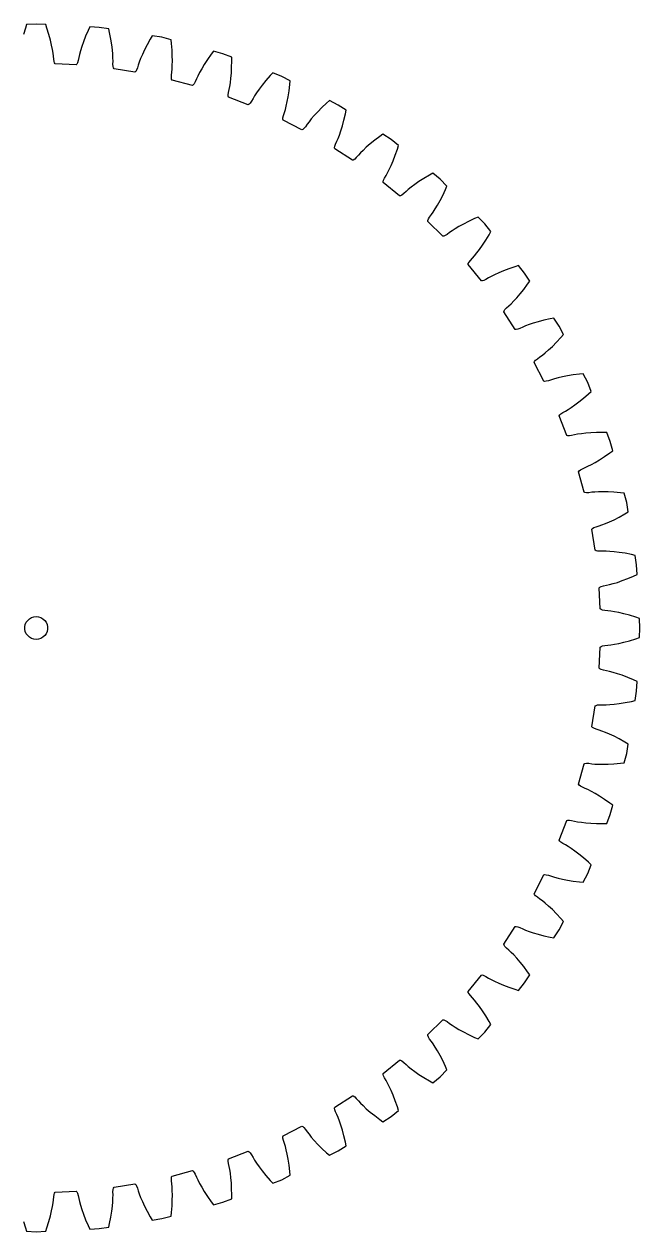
# Model space of a CAD drawing. Extents: x 0 to 158, y 0 to 158.
# Drawn here: x 77.4 to 157.9, y 0 to 157.9 of the extents above; entities that cross this region are included whole.
import ezdxf

# ---------------------------------------------------------------- set-up
doc = ezdxf.new("R2010")
doc.units = 0

msp = doc.modelspace()

# ---------------------------------------------------------------- linework, layer by layer
for p, q in [((78.94, 157.88), (77.69, 157.82)), ((80.19, 157.82), (78.94, 157.88)), ((77.53, 157.35), (77.28, 156.54)), ((77.69, 157.82), (77.53, 157.35)), ((80.35, 157.35), (80.19, 157.82)), ((80.6, 156.54), (80.35, 157.35)), ((80.8, 155.8), (80.6, 156.54)), ((85.73, 157.07), (85.4, 156.29)), ((85.94, 157.51), (85.73, 157.07)), ((87.19, 157.45), (85.94, 157.51)), ((88.43, 157.25), (87.19, 157.45)), ((88.54, 156.77), (88.43, 157.25)), ((88.71, 155.94), (88.54, 156.77)), ((94.11, 156.35), (93.86, 155.93)), ((95.35, 156.16), (94.11, 156.35)), ((80.95, 155.15), (80.8, 155.8)), ((81.06, 154.58), (80.95, 155.15)), ((84.91, 154.95), (84.74, 154.39)), ((85.13, 155.58), (84.91, 154.95)), ((85.4, 156.29), (85.13, 155.58)), ((88.82, 155.19), (88.71, 155.94)), ((88.91, 154.52), (88.82, 155.19)), ((93.45, 155.19), (93.1, 154.51)), ((93.86, 155.93), (93.45, 155.19)), ((96.57, 155.83), (95.35, 156.16)), ((96.63, 155.34), (96.57, 155.83)), ((96.7, 154.5), (96.63, 155.34)), ((81.14, 154.1), (81.06, 154.58)), ((81.19, 153.71), (81.14, 154.1)), ((81.23, 153.3), (81.19, 153.71)), ((81.28, 153.01), (81.23, 153.3)), ((84.52, 153.53), (84.44, 153.13)), ((84.61, 153.92), (84.52, 153.53)), ((84.74, 154.39), (84.61, 153.92)), ((88.96, 153.95), (88.91, 154.52)), ((88.98, 153.46), (88.96, 153.95)), ((88.99, 153.06), (88.98, 153.46)), ((92.59, 153.37), (92.42, 152.92)), ((92.82, 153.91), (92.59, 153.37)), ((93.1, 154.51), (92.82, 153.91)), ((96.74, 153.74), (96.7, 154.5)), ((96.75, 153.07), (96.74, 153.74)), ((101.34, 153.25), (100.92, 152.62)), ((101.83, 153.95), (101.34, 153.25)), ((102.12, 154.34), (101.83, 153.95)), ((103.33, 154.02), (102.12, 154.34)), ((104.51, 153.57), (103.33, 154.02)), ((104.51, 153.08), (104.51, 153.57)), ((81.35, 152.81), (81.28, 153.01)), ((81.43, 152.71), (81.35, 152.81)), ((84.18, 152.57), (81.43, 152.71)), ((84.27, 152.66), (84.18, 152.57)), ((84.36, 152.84), (84.27, 152.66)), ((84.44, 153.13), (84.36, 152.84)), ((88.98, 152.65), (88.99, 153.06)), ((89, 152.36), (88.98, 152.65)), ((89.05, 152.15), (89, 152.36)), ((89.13, 152.05), (89.05, 152.15)), ((91.84, 151.61), (89.13, 152.05)), ((91.95, 151.7), (91.84, 151.61)), ((92.06, 151.87), (91.95, 151.7)), ((92.17, 152.15), (92.06, 151.87)), ((92.29, 152.54), (92.17, 152.15)), ((92.42, 152.92), (92.29, 152.54)), ((96.63, 151.2), (96.68, 151.6)), ((96.68, 151.6), (96.72, 152)), ((96.72, 152), (96.74, 152.49)), ((96.74, 152.49), (96.75, 153.07)), ((100.58, 152.04), (100.3, 151.54)), ((100.92, 152.62), (100.58, 152.04)), ((104.46, 151.47), (104.5, 152.23)), ((104.5, 152.23), (104.51, 153.08)), ((96.62, 150.9), (96.63, 151.2)), ((96.65, 150.7), (96.62, 150.9)), ((96.71, 150.58), (96.65, 150.7)), ((99.37, 149.87), (96.71, 150.58)), ((99.61, 150.1), (99.48, 149.94)), ((99.75, 150.36), (99.61, 150.1)), ((99.91, 150.74), (99.75, 150.36)), ((100.08, 151.1), (99.91, 150.74)), ((100.3, 151.54), (100.08, 151.1)), ((104.26, 149.74), (104.33, 150.23)), ((104.33, 150.23), (104.4, 150.8)), ((104.4, 150.8), (104.46, 151.47)), ((108.98, 150.51), (108.51, 149.92)), ((109.54, 151.15), (108.98, 150.51)), ((109.88, 151.51), (109.54, 151.15)), ((111.05, 151.06), (109.88, 151.51)), ((112.17, 150.49), (111.05, 151.06)), ((112.02, 149.15), (112.12, 150)), ((112.12, 150), (112.17, 150.49)), ((99.48, 149.94), (99.37, 149.87)), ((104.05, 148.66), (104.09, 148.95)), ((104.05, 148.45), (104.05, 148.66)), ((104.1, 148.33), (104.05, 148.45)), ((104.09, 148.95), (104.18, 149.35)), ((104.18, 149.35), (104.26, 149.74)), ((107.5, 148.5), (107.3, 148.16)), ((107.77, 148.91), (107.5, 148.5)), ((108.1, 149.38), (107.77, 148.91)), ((108.51, 149.92), (108.1, 149.38)), ((111.9, 148.4), (112.02, 149.15)), ((106.67, 147.34), (104.1, 148.33)), ((106.79, 147.4), (106.67, 147.34)), ((106.93, 147.55), (106.79, 147.4)), ((107.1, 147.8), (106.93, 147.55)), ((107.3, 148.16), (107.1, 147.8)), ((111.52, 146.71), (111.65, 147.18)), ((111.65, 147.18), (111.78, 147.75)), ((111.78, 147.75), (111.9, 148.4)), ((116.3, 146.97), (115.76, 146.44)), ((116.92, 147.55), (116.3, 146.97)), ((117.29, 147.88), (116.92, 147.55)), ((118.41, 147.31), (117.29, 147.88)), ((119.46, 146.62), (118.41, 147.31)), ((111.18, 145.45), (111.2, 145.65)), ((111.22, 145.32), (111.18, 145.45)), ((111.2, 145.65), (111.27, 145.94)), ((113.67, 144.07), (111.22, 145.32)), ((111.27, 145.94), (111.4, 146.33)), ((111.4, 146.33), (111.52, 146.71)), ((114.92, 145.51), (114.62, 145.13)), ((115.31, 145.95), (114.92, 145.51)), ((115.76, 146.44), (115.31, 145.95)), ((118.98, 144.58), (119.18, 145.31)), ((119.18, 145.31), (119.37, 146.14)), ((119.37, 146.14), (119.46, 146.62)), ((113.79, 144.12), (113.67, 144.07)), ((113.95, 144.25), (113.79, 144.12)), ((114.14, 144.48), (113.95, 144.25)), ((114.38, 144.81), (114.14, 144.48)), ((114.62, 145.13), (114.38, 144.81)), ((118.6, 143.39), (118.79, 143.94)), ((118.79, 143.94), (118.98, 144.58)), ((118, 141.92), (118.1, 142.19)), ((118.1, 142.19), (118.27, 142.57)), ((118.27, 142.57), (118.43, 142.93)), ((118.43, 142.93), (118.6, 143.39)), ((122.62, 142.22), (122.11, 141.78)), ((123.21, 142.7), (122.62, 142.22)), ((123.89, 143.21), (123.21, 142.7)), ((124.29, 143.49), (123.89, 143.21)), ((125.34, 142.81), (124.29, 143.49)), ((126.32, 142.02), (125.34, 142.81)), ((117.96, 141.71), (118, 141.92)), ((117.98, 141.58), (117.96, 141.71)), ((120.29, 140.08), (117.98, 141.58)), ((121.07, 140.75), (120.8, 140.44)), ((121.34, 141.04), (121.07, 140.75)), ((121.69, 141.38), (121.34, 141.04)), ((122.11, 141.78), (121.69, 141.38)), ((125.62, 140.03), (125.9, 140.74)), ((125.9, 140.74), (126.17, 141.55)), ((126.17, 141.55), (126.32, 142.02)), ((120.41, 140.12), (120.29, 140.08)), ((120.59, 140.23), (120.41, 140.12)), ((120.8, 140.44), (120.59, 140.23)), ((125.12, 138.89), (125.36, 139.42)), ((125.36, 139.42), (125.62, 140.03)), ((124.31, 137.29), (124.36, 137.49)), ((124.36, 137.49), (124.49, 137.75)), ((124.49, 137.75), (124.71, 138.11)), ((124.71, 138.11), (124.9, 138.45)), ((124.9, 138.45), (125.12, 138.89)), ((129.63, 137.72), (128.99, 137.31)), ((130.36, 138.16), (129.63, 137.72)), ((130.79, 138.39), (130.36, 138.16)), ((131.76, 137.61), (130.79, 138.39)), ((132.65, 136.72), (131.76, 137.61)), ((124.31, 137.16), (124.31, 137.29)), ((126.45, 135.43), (124.31, 137.16)), ((127.3, 136.01), (127, 135.73)), ((127.6, 136.27), (127.3, 136.01)), ((127.98, 136.57), (127.6, 136.27)), ((128.44, 136.92), (127.98, 136.57)), ((128.99, 137.31), (128.44, 136.92)), ((132.1, 135.49), (132.46, 136.27)), ((132.46, 136.27), (132.65, 136.72)), ((126.58, 135.45), (126.45, 135.43)), ((126.77, 135.54), (126.58, 135.45)), ((127, 135.73), (126.77, 135.54)), ((131.13, 133.73), (131.43, 134.23)), ((131.43, 134.23), (131.75, 134.82)), ((131.75, 134.82), (132.1, 135.49)), ((130.24, 132.42), (130.39, 132.67)), ((130.39, 132.67), (130.64, 133)), ((130.64, 133), (130.87, 133.32)), ((130.87, 133.32), (131.13, 133.73)), ((136.72, 132.65), (136.27, 132.46)), ((137.61, 131.76), (136.72, 132.65)), ((130.15, 132.1), (130.16, 132.23)), ((132.1, 130.15), (130.15, 132.1)), ((130.16, 132.23), (130.24, 132.42)), ((133.73, 131.13), (133.32, 130.87)), ((134.23, 131.43), (133.73, 131.13)), ((134.82, 131.75), (134.23, 131.43)), ((135.49, 132.1), (134.82, 131.75)), ((136.27, 132.46), (135.49, 132.1)), ((138.39, 130.79), (137.61, 131.76)), ((132.23, 130.16), (132.1, 130.15)), ((132.42, 130.24), (132.23, 130.16)), ((132.67, 130.39), (132.42, 130.24)), ((133, 130.64), (132.67, 130.39)), ((133.32, 130.87), (133, 130.64)), ((137.31, 128.99), (137.72, 129.63)), ((137.72, 129.63), (138.16, 130.36)), ((138.16, 130.36), (138.39, 130.79)), ((136.27, 127.6), (136.57, 127.98)), ((136.57, 127.98), (136.92, 128.44)), ((136.92, 128.44), (137.31, 128.99)), ((135.43, 126.45), (135.45, 126.58)), ((137.16, 124.31), (135.43, 126.45)), ((135.45, 126.58), (135.54, 126.77)), ((135.54, 126.77), (135.73, 127)), ((135.73, 127), (136.01, 127.3)), ((136.01, 127.3), (136.27, 127.6)), ((142.02, 126.32), (141.55, 126.17)), ((142.81, 125.34), (142.02, 126.32)), ((138.45, 124.9), (138.11, 124.71)), ((138.89, 125.12), (138.45, 124.9)), ((139.42, 125.36), (138.89, 125.12)), ((140.03, 125.62), (139.42, 125.36)), ((140.74, 125.9), (140.03, 125.62)), ((141.55, 126.17), (140.74, 125.9)), ((143.49, 124.29), (142.81, 125.34)), ((137.29, 124.31), (137.16, 124.31)), ((137.49, 124.36), (137.29, 124.31)), ((137.75, 124.49), (137.49, 124.36)), ((138.11, 124.71), (137.75, 124.49)), ((142.22, 122.62), (142.7, 123.21)), ((142.7, 123.21), (143.21, 123.89)), ((143.21, 123.89), (143.49, 124.29)), ((141.04, 121.34), (141.38, 121.69)), ((141.38, 121.69), (141.78, 122.11)), ((141.78, 122.11), (142.22, 122.62)), ((140.08, 120.29), (140.12, 120.41)), ((141.58, 117.98), (140.08, 120.29)), ((140.12, 120.41), (140.23, 120.59)), ((140.23, 120.59), (140.44, 120.8)), ((140.44, 120.8), (140.75, 121.07)), ((140.75, 121.07), (141.04, 121.34)), ((142.93, 118.43), (142.57, 118.27)), ((143.39, 118.6), (142.93, 118.43)), ((143.94, 118.79), (143.39, 118.6)), ((144.58, 118.98), (143.94, 118.79)), ((145.31, 119.18), (144.58, 118.98)), ((146.14, 119.37), (145.31, 119.18)), ((146.62, 119.46), (146.14, 119.37)), ((147.31, 118.41), (146.62, 119.46)), ((141.71, 117.96), (141.58, 117.98)), ((141.92, 118), (141.71, 117.96)), ((142.19, 118.1), (141.92, 118)), ((142.57, 118.27), (142.19, 118.1)), ((146.97, 116.3), (147.55, 116.92)), ((147.88, 117.29), (147.31, 118.41)), ((147.55, 116.92), (147.88, 117.29)), ((145.51, 114.92), (145.95, 115.31)), ((145.95, 115.31), (146.44, 115.76)), ((146.44, 115.76), (146.97, 116.3)), ((144.07, 113.67), (144.12, 113.79)), ((144.12, 113.79), (144.25, 113.95)), ((144.25, 113.95), (144.48, 114.14)), ((144.48, 114.14), (144.81, 114.38)), ((144.81, 114.38), (145.13, 114.62)), ((145.13, 114.62), (145.51, 114.92)), ((145.32, 111.22), (144.07, 113.67)), ((150, 112.12), (149.15, 112.02)), ((150.49, 112.17), (150, 112.12)), ((151.06, 111.05), (150.49, 112.17)), ((145.45, 111.18), (145.32, 111.22)), ((145.65, 111.2), (145.45, 111.18)), ((145.94, 111.27), (145.65, 111.2)), ((146.33, 111.4), (145.94, 111.27)), ((146.71, 111.52), (146.33, 111.4)), ((147.18, 111.65), (146.71, 111.52)), ((147.75, 111.78), (147.18, 111.65)), ((148.4, 111.9), (147.75, 111.78)), ((149.15, 112.02), (148.4, 111.9)), ((151.51, 109.88), (151.06, 111.05)), ((149.92, 108.51), (150.51, 108.98)), ((150.51, 108.98), (151.15, 109.54)), ((151.15, 109.54), (151.51, 109.88)), ((148.16, 107.3), (148.5, 107.5)), ((148.5, 107.5), (148.91, 107.77)), ((148.91, 107.77), (149.38, 108.1)), ((149.38, 108.1), (149.92, 108.51)), ((147.34, 106.67), (147.4, 106.79)), ((148.33, 104.1), (147.34, 106.67)), ((147.4, 106.79), (147.55, 106.93)), ((147.55, 106.93), (147.8, 107.1)), ((147.8, 107.1), (148.16, 107.3)), ((149.74, 104.26), (149.35, 104.18)), ((150.23, 104.33), (149.74, 104.26)), ((150.8, 104.4), (150.23, 104.33)), ((151.47, 104.46), (150.8, 104.4)), ((152.23, 104.5), (151.47, 104.46)), ((153.08, 104.51), (152.23, 104.5)), ((153.57, 104.51), (153.08, 104.51)), ((154.02, 103.33), (153.57, 104.51)), ((148.45, 104.05), (148.33, 104.1)), ((148.66, 104.05), (148.45, 104.05)), ((148.95, 104.09), (148.66, 104.05)), ((149.35, 104.18), (148.95, 104.09)), ((154.34, 102.12), (154.02, 103.33)), ((152.62, 100.92), (153.25, 101.34)), ((153.25, 101.34), (153.95, 101.83)), ((153.95, 101.83), (154.34, 102.12)), ((149.87, 99.37), (149.94, 99.48)), ((149.94, 99.48), (150.1, 99.61)), ((150.1, 99.61), (150.36, 99.75)), ((150.36, 99.75), (150.74, 99.91)), ((150.74, 99.91), (151.1, 100.08)), ((151.1, 100.08), (151.54, 100.3)), ((151.54, 100.3), (152.04, 100.58)), ((152.04, 100.58), (152.62, 100.92)), ((150.58, 96.71), (149.87, 99.37)), ((150.7, 96.65), (150.58, 96.71)), ((150.9, 96.62), (150.7, 96.65)), ((151.2, 96.63), (150.9, 96.62)), ((151.6, 96.68), (151.2, 96.63)), ((152, 96.72), (151.6, 96.68)), ((152.49, 96.74), (152, 96.72)), ((153.07, 96.75), (152.49, 96.74)), ((153.74, 96.74), (153.07, 96.75)), ((154.5, 96.7), (153.74, 96.74)), ((155.34, 96.63), (154.5, 96.7)), ((155.83, 96.57), (155.34, 96.63)), ((156.16, 95.35), (155.83, 96.57)), ((156.35, 94.11), (156.16, 95.35)), ((154.51, 93.1), (155.19, 93.45)), ((155.19, 93.45), (155.93, 93.86)), ((155.93, 93.86), (156.35, 94.11)), ((151.61, 91.84), (151.7, 91.95)), ((152.05, 89.13), (151.61, 91.84)), ((151.7, 91.95), (151.87, 92.06)), ((151.87, 92.06), (152.15, 92.17)), ((152.15, 92.17), (152.54, 92.29)), ((152.54, 92.29), (152.92, 92.42)), ((152.92, 92.42), (153.37, 92.59)), ((153.37, 92.59), (153.91, 92.82)), ((153.91, 92.82), (154.51, 93.1)), ((152.15, 89.05), (152.05, 89.13)), ((152.36, 89), (152.15, 89.05)), ((152.65, 88.98), (152.36, 89)), ((153.06, 88.99), (152.65, 88.98)), ((153.46, 88.98), (153.06, 88.99)), ((153.95, 88.96), (153.46, 88.98)), ((154.52, 88.91), (153.95, 88.96)), ((155.19, 88.82), (154.52, 88.91)), ((155.94, 88.71), (155.19, 88.82)), ((156.77, 88.54), (155.94, 88.71)), ((157.25, 88.43), (156.77, 88.54)), ((157.45, 87.19), (157.25, 88.43)), ((157.51, 85.94), (157.45, 87.19)), ((155.58, 85.13), (156.29, 85.4)), ((156.29, 85.4), (157.07, 85.73)), ((157.07, 85.73), (157.51, 85.94)), ((152.57, 84.18), (152.66, 84.27)), ((152.71, 81.43), (152.57, 84.18)), ((152.66, 84.27), (152.84, 84.36)), ((152.84, 84.36), (153.13, 84.44)), ((153.13, 84.44), (153.53, 84.52)), ((153.53, 84.52), (153.92, 84.61)), ((153.92, 84.61), (154.39, 84.74)), ((154.39, 84.74), (154.95, 84.91)), ((154.95, 84.91), (155.58, 85.13)), ((152.81, 81.35), (152.71, 81.43)), ((153.01, 81.28), (152.81, 81.35)), ((153.3, 81.23), (153.01, 81.28)), ((153.71, 81.19), (153.3, 81.23)), ((154.1, 81.14), (153.71, 81.19)), ((154.58, 81.06), (154.1, 81.14)), ((155.15, 80.95), (154.58, 81.06)), ((155.8, 80.8), (155.15, 80.95)), ((156.54, 80.6), (155.8, 80.8)), ((157.35, 80.35), (156.54, 80.6)), ((77.45, 79.1), (77.51, 79.4)), ((77.45, 78.78), (77.45, 79.1)), ((77.51, 79.4), (77.64, 79.69)), ((77.64, 79.69), (77.83, 79.94)), ((77.83, 79.94), (78.06, 80.15)), ((78.06, 80.15), (78.33, 80.31)), ((78.33, 80.31), (78.63, 80.41)), ((78.63, 80.41), (78.94, 80.44)), ((78.94, 80.44), (79.25, 80.41)), ((79.25, 80.41), (79.55, 80.31)), ((79.55, 80.31), (79.82, 80.15)), ((79.82, 80.15), (80.06, 79.94)), ((80.06, 79.94), (80.24, 79.69)), ((80.24, 79.69), (80.37, 79.4)), ((80.37, 79.4), (80.43, 79.1)), ((80.43, 79.1), (80.43, 78.78)), ((157.82, 80.19), (157.35, 80.35)), ((157.88, 78.94), (157.82, 80.19)), ((157.82, 77.69), (157.88, 78.94)), ((77.51, 78.48), (77.45, 78.78)), ((77.64, 78.19), (77.51, 78.48)), ((77.83, 77.94), (77.64, 78.19)), ((78.06, 77.73), (77.83, 77.94)), ((78.33, 77.57), (78.06, 77.73)), ((78.63, 77.47), (78.33, 77.57)), ((78.94, 77.44), (78.63, 77.47)), ((79.25, 77.47), (78.94, 77.44)), ((79.55, 77.57), (79.25, 77.47)), ((79.82, 77.73), (79.55, 77.57)), ((80.06, 77.94), (79.82, 77.73)), ((80.24, 78.19), (80.06, 77.94)), ((80.37, 78.48), (80.24, 78.19)), ((80.43, 78.78), (80.37, 78.48)), ((156.54, 77.28), (157.35, 77.53)), ((157.35, 77.53), (157.82, 77.69)), ((152.57, 73.7), (152.71, 76.45)), ((152.71, 76.45), (152.81, 76.54)), ((152.81, 76.54), (153.01, 76.61)), ((153.01, 76.61), (153.3, 76.66)), ((153.3, 76.66), (153.71, 76.69)), ((153.71, 76.69), (154.1, 76.74)), ((154.1, 76.74), (154.58, 76.82)), ((154.58, 76.82), (155.15, 76.93)), ((155.15, 76.93), (155.8, 77.08)), ((155.8, 77.08), (156.54, 77.28)), ((152.66, 73.61), (152.57, 73.7)), ((152.84, 73.52), (152.66, 73.61)), ((153.13, 73.44), (152.84, 73.52)), ((153.53, 73.36), (153.13, 73.44)), ((153.92, 73.27), (153.53, 73.36)), ((154.39, 73.14), (153.92, 73.27)), ((154.95, 72.97), (154.39, 73.14)), ((155.58, 72.76), (154.95, 72.97)), ((156.29, 72.48), (155.58, 72.76)), ((157.07, 72.15), (156.29, 72.48)), ((157.51, 71.94), (157.07, 72.15)), ((157.45, 70.69), (157.51, 71.94)), ((157.25, 69.45), (157.45, 70.69)), ((151.61, 66.04), (152.05, 68.76)), ((152.05, 68.76), (152.15, 68.83)), ((152.15, 68.83), (152.36, 68.88)), ((152.36, 68.88), (152.65, 68.9)), ((152.65, 68.9), (153.06, 68.89)), ((153.06, 68.89), (153.46, 68.9)), ((153.46, 68.9), (153.95, 68.92)), ((153.95, 68.92), (154.52, 68.97)), ((154.52, 68.97), (155.19, 69.06)), ((155.19, 69.06), (155.94, 69.18)), ((155.94, 69.18), (156.77, 69.34)), ((156.77, 69.34), (157.25, 69.45)), ((151.7, 65.93), (151.61, 66.04)), ((151.87, 65.83), (151.7, 65.93)), ((152.15, 65.72), (151.87, 65.83)), ((152.54, 65.6), (152.15, 65.72)), ((152.92, 65.47), (152.54, 65.6)), ((153.37, 65.29), (152.92, 65.47)), ((153.91, 65.06), (153.37, 65.29)), ((154.51, 64.78), (153.91, 65.06)), ((155.19, 64.43), (154.51, 64.78)), ((155.93, 64.02), (155.19, 64.43)), ((156.35, 63.77), (155.93, 64.02)), ((156.16, 62.53), (156.35, 63.77)), ((155.83, 61.32), (156.16, 62.53)), ((149.87, 58.51), (150.58, 61.17)), ((150.58, 61.17), (150.7, 61.23)), ((150.7, 61.23), (150.9, 61.26)), ((150.9, 61.26), (151.2, 61.25)), ((151.2, 61.25), (151.6, 61.2)), ((151.6, 61.2), (152, 61.16)), ((152, 61.16), (152.49, 61.14)), ((152.49, 61.14), (153.07, 61.13)), ((153.07, 61.13), (153.74, 61.14)), ((153.74, 61.14), (154.5, 61.18)), ((154.5, 61.18), (155.34, 61.26)), ((155.34, 61.26), (155.83, 61.32)), ((149.94, 58.4), (149.87, 58.51)), ((150.1, 58.27), (149.94, 58.4)), ((150.36, 58.14), (150.1, 58.27)), ((150.74, 57.98), (150.36, 58.14)), ((151.1, 57.81), (150.74, 57.98)), ((151.54, 57.58), (151.1, 57.81)), ((152.04, 57.3), (151.54, 57.58)), ((152.62, 56.96), (152.04, 57.3)), ((153.25, 56.54), (152.62, 56.96)), ((153.95, 56.05), (153.25, 56.54)), ((154.34, 55.76), (153.95, 56.05)), ((154.02, 54.55), (154.34, 55.76)), ((147.34, 51.21), (148.33, 53.78)), ((148.33, 53.78), (148.45, 53.83)), ((148.45, 53.83), (148.66, 53.83)), ((148.66, 53.83), (148.95, 53.79)), ((148.95, 53.79), (149.35, 53.7)), ((149.35, 53.7), (149.74, 53.62)), ((153.57, 53.38), (154.02, 54.55)), ((149.74, 53.62), (150.23, 53.55)), ((150.23, 53.55), (150.8, 53.48)), ((150.8, 53.48), (151.47, 53.42)), ((151.47, 53.42), (152.23, 53.38)), ((152.23, 53.38), (153.08, 53.37)), ((153.08, 53.37), (153.57, 53.38)), ((147.4, 51.09), (147.34, 51.21)), ((147.55, 50.95), (147.4, 51.09)), ((147.8, 50.78), (147.55, 50.95)), ((148.16, 50.58), (147.8, 50.78)), ((148.5, 50.38), (148.16, 50.58)), ((148.91, 50.11), (148.5, 50.38)), ((149.38, 49.78), (148.91, 50.11)), ((149.92, 49.38), (149.38, 49.78)), ((150.51, 48.9), (149.92, 49.38)), ((151.15, 48.34), (150.51, 48.9)), ((151.06, 46.83), (151.51, 48)), ((151.51, 48), (151.15, 48.34)), ((144.07, 44.21), (145.32, 46.66)), ((145.32, 46.66), (145.45, 46.7)), ((145.45, 46.7), (145.65, 46.68)), ((145.65, 46.68), (145.94, 46.61)), ((145.94, 46.61), (146.33, 46.48)), ((146.33, 46.48), (146.71, 46.36)), ((146.71, 46.36), (147.18, 46.24)), ((147.18, 46.24), (147.75, 46.11)), ((147.75, 46.11), (148.4, 45.98)), ((148.4, 45.98), (149.15, 45.86)), ((149.15, 45.86), (150, 45.76)), ((150.49, 45.72), (151.06, 46.83)), ((144.12, 44.09), (144.07, 44.21)), ((150, 45.76), (150.49, 45.72)), ((144.25, 43.93), (144.12, 44.09)), ((144.48, 43.74), (144.25, 43.93)), ((144.81, 43.51), (144.48, 43.74)), ((145.13, 43.27), (144.81, 43.51)), ((145.51, 42.96), (145.13, 43.27)), ((145.95, 42.58), (145.51, 42.96)), ((146.44, 42.12), (145.95, 42.58)), ((146.97, 41.58), (146.44, 42.12)), ((147.55, 40.96), (146.97, 41.58)), ((140.08, 37.59), (141.58, 39.9)), ((141.58, 39.9), (141.71, 39.92)), ((141.71, 39.92), (141.92, 39.89)), ((141.92, 39.89), (142.19, 39.78)), ((142.19, 39.78), (142.57, 39.61)), ((142.57, 39.61), (142.93, 39.46)), ((146.62, 38.42), (147.31, 39.47)), ((147.31, 39.47), (147.88, 40.59)), ((147.88, 40.59), (147.55, 40.96)), ((142.93, 39.46), (143.39, 39.28)), ((143.39, 39.28), (143.94, 39.09)), ((143.94, 39.09), (144.58, 38.9)), ((144.58, 38.9), (145.31, 38.7)), ((145.31, 38.7), (146.14, 38.51)), ((146.14, 38.51), (146.62, 38.42)), ((140.12, 37.47), (140.08, 37.59)), ((140.23, 37.3), (140.12, 37.47)), ((140.44, 37.08), (140.23, 37.3)), ((140.75, 36.81), (140.44, 37.08)), ((141.04, 36.54), (140.75, 36.81)), ((141.38, 36.2), (141.04, 36.54)), ((141.78, 35.77), (141.38, 36.2)), ((142.22, 35.27), (141.78, 35.77)), ((142.7, 34.68), (142.22, 35.27)), ((135.43, 31.43), (137.16, 33.57)), ((137.16, 33.57), (137.29, 33.58)), ((137.29, 33.58), (137.49, 33.52)), ((137.49, 33.52), (137.75, 33.39)), ((137.75, 33.39), (138.11, 33.18)), ((138.11, 33.18), (138.45, 32.98)), ((143.21, 34), (142.7, 34.68)), ((142.81, 32.54), (143.49, 33.59)), ((143.49, 33.59), (143.21, 34)), ((138.45, 32.98), (138.89, 32.76)), ((138.89, 32.76), (139.42, 32.52)), ((139.42, 32.52), (140.03, 32.26)), ((140.03, 32.26), (140.74, 31.99)), ((140.74, 31.99), (141.55, 31.71)), ((141.55, 31.71), (142.02, 31.57)), ((142.02, 31.57), (142.81, 32.54)), ((135.45, 31.3), (135.43, 31.43)), ((135.54, 31.12), (135.45, 31.3)), ((135.73, 30.88), (135.54, 31.12)), ((136.01, 30.58), (135.73, 30.88)), ((136.27, 30.28), (136.01, 30.58)), ((136.57, 29.9), (136.27, 30.28)), ((136.92, 29.44), (136.57, 29.9)), ((137.31, 28.89), (136.92, 29.44)), ((137.72, 28.25), (137.31, 28.89)), ((130.15, 25.79), (132.1, 27.73)), ((132.1, 27.73), (132.23, 27.73)), ((132.23, 27.73), (132.42, 27.65)), ((132.42, 27.65), (132.67, 27.49)), ((132.67, 27.49), (133, 27.24)), ((133, 27.24), (133.32, 27.01)), ((133.32, 27.01), (133.73, 26.75)), ((137.61, 26.12), (138.39, 27.09)), ((138.16, 27.52), (137.72, 28.25)), ((138.39, 27.09), (138.16, 27.52)), ((130.16, 25.65), (130.15, 25.79)), ((130.24, 25.46), (130.16, 25.65)), ((130.39, 25.21), (130.24, 25.46)), ((133.73, 26.75), (134.23, 26.45)), ((134.23, 26.45), (134.82, 26.13)), ((134.82, 26.13), (135.49, 25.78)), ((135.49, 25.78), (136.27, 25.42)), ((136.27, 25.42), (136.72, 25.23)), ((136.72, 25.23), (137.61, 26.12)), ((130.64, 24.88), (130.39, 25.21)), ((130.87, 24.56), (130.64, 24.88)), ((131.13, 24.15), (130.87, 24.56)), ((131.43, 23.65), (131.13, 24.15)), ((124.31, 20.72), (126.45, 22.45)), ((126.45, 22.45), (126.58, 22.44)), ((126.58, 22.44), (126.77, 22.34)), ((126.77, 22.34), (127, 22.16)), ((127, 22.16), (127.3, 21.88)), ((131.75, 23.06), (131.43, 23.65)), ((132.1, 22.39), (131.75, 23.06)), ((132.46, 21.62), (132.1, 22.39)), ((124.31, 20.59), (124.31, 20.72)), ((124.36, 20.39), (124.31, 20.59)), ((127.3, 21.88), (127.6, 21.61)), ((127.6, 21.61), (127.98, 21.31)), ((127.98, 21.31), (128.44, 20.96)), ((128.44, 20.96), (128.99, 20.58)), ((128.99, 20.58), (129.63, 20.16)), ((131.76, 20.28), (132.65, 21.16)), ((132.65, 21.16), (132.46, 21.62)), ((124.49, 20.13), (124.36, 20.39)), ((124.71, 19.78), (124.49, 20.13)), ((124.9, 19.43), (124.71, 19.78)), ((125.12, 18.99), (124.9, 19.43)), ((125.36, 18.47), (125.12, 18.99)), ((129.63, 20.16), (130.36, 19.73)), ((130.36, 19.73), (130.79, 19.49)), ((130.79, 19.49), (131.76, 20.28)), ((117.98, 16.3), (120.29, 17.8)), ((120.29, 17.8), (120.41, 17.77)), ((120.41, 17.77), (120.59, 17.65)), ((120.59, 17.65), (120.8, 17.44)), ((120.8, 17.44), (121.07, 17.13)), ((125.62, 17.85), (125.36, 18.47)), ((125.9, 17.14), (125.62, 17.85)), ((117.96, 16.17), (117.98, 16.3)), ((118, 15.97), (117.96, 16.17)), ((118.1, 15.69), (118, 15.97)), ((121.07, 17.13), (121.34, 16.84)), ((121.34, 16.84), (121.69, 16.5)), ((121.69, 16.5), (122.11, 16.1)), ((122.11, 16.1), (122.62, 15.66)), ((125.34, 15.08), (126.32, 15.87)), ((126.17, 16.34), (125.9, 17.14)), ((126.32, 15.87), (126.17, 16.34)), ((118.27, 15.32), (118.1, 15.69)), ((118.43, 14.95), (118.27, 15.32)), ((118.6, 14.49), (118.43, 14.95)), ((118.79, 13.95), (118.6, 14.49)), ((122.62, 15.66), (123.21, 15.19)), ((123.21, 15.19), (123.89, 14.68)), ((123.89, 14.68), (124.29, 14.39)), ((124.29, 14.39), (125.34, 15.08)), ((111.22, 12.56), (113.67, 13.81)), ((113.67, 13.81), (113.79, 13.77)), ((113.79, 13.77), (113.95, 13.63)), ((113.95, 13.63), (114.14, 13.4)), ((114.14, 13.4), (114.38, 13.07)), ((114.38, 13.07), (114.62, 12.75)), ((114.62, 12.75), (114.92, 12.37)), ((118.98, 13.3), (118.79, 13.95)), ((119.18, 12.57), (118.98, 13.3)), ((111.18, 12.44), (111.22, 12.56)), ((111.2, 12.23), (111.18, 12.44)), ((111.27, 11.94), (111.2, 12.23)), ((111.4, 11.55), (111.27, 11.94)), ((111.52, 11.17), (111.4, 11.55)), ((111.65, 10.7), (111.52, 11.17)), ((114.92, 12.37), (115.31, 11.93)), ((115.31, 11.93), (115.76, 11.44)), ((115.76, 11.44), (116.3, 10.91)), ((118.41, 10.58), (119.46, 11.26)), ((119.37, 11.74), (119.18, 12.57)), ((119.46, 11.26), (119.37, 11.74)), ((104.05, 9.43), (104.1, 9.55)), ((104.1, 9.55), (106.67, 10.54)), ((106.67, 10.54), (106.79, 10.48)), ((106.79, 10.48), (106.93, 10.33)), ((106.93, 10.33), (107.1, 10.08)), ((107.1, 10.08), (107.3, 9.73)), ((107.3, 9.73), (107.5, 9.38)), ((111.78, 10.14), (111.65, 10.7)), ((111.9, 9.48), (111.78, 10.14)), ((112.02, 8.73), (111.9, 9.48)), ((116.3, 10.91), (116.92, 10.33)), ((116.92, 10.33), (117.29, 10.01)), ((117.29, 10.01), (118.41, 10.58)), ((96.71, 7.3), (99.37, 8.01)), ((99.37, 8.01), (99.48, 7.94)), ((99.48, 7.94), (99.61, 7.78)), ((104.05, 9.22), (104.05, 9.43)), ((104.09, 8.93), (104.05, 9.22)), ((104.18, 8.53), (104.09, 8.93)), ((104.26, 8.14), (104.18, 8.53)), ((104.33, 7.66), (104.26, 8.14)), ((107.5, 9.38), (107.77, 8.97)), ((107.77, 8.97), (108.1, 8.5)), ((108.1, 8.5), (108.51, 7.97)), ((108.51, 7.97), (108.98, 7.38)), ((112.12, 7.88), (112.02, 8.73)), ((96.62, 6.98), (96.65, 7.19)), ((96.63, 6.68), (96.62, 6.98)), ((96.68, 6.28), (96.63, 6.68)), ((96.65, 7.19), (96.71, 7.3)), ((99.61, 7.78), (99.75, 7.52)), ((99.75, 7.52), (99.91, 7.14)), ((99.91, 7.14), (100.08, 6.78)), ((100.08, 6.78), (100.3, 6.34)), ((100.3, 6.34), (100.58, 5.84)), ((104.4, 7.08), (104.33, 7.66)), ((104.46, 6.41), (104.4, 7.08)), ((104.5, 5.65), (104.46, 6.41)), ((108.98, 7.38), (109.54, 6.73)), ((109.54, 6.73), (109.88, 6.38)), ((109.88, 6.38), (111.05, 6.82)), ((111.05, 6.82), (112.17, 7.39)), ((112.17, 7.39), (112.12, 7.88)), ((81.23, 4.58), (81.28, 4.88)), ((81.28, 4.88), (81.35, 5.07)), ((81.35, 5.07), (81.43, 5.17)), ((81.43, 5.17), (84.18, 5.32)), ((84.18, 5.32), (84.27, 5.22)), ((84.27, 5.22), (84.36, 5.04)), ((84.36, 5.04), (84.44, 4.75)), ((84.44, 4.75), (84.52, 4.35)), ((88.98, 5.23), (89, 5.53)), ((88.99, 4.82), (88.98, 5.23)), ((88.98, 4.42), (88.99, 4.82)), ((89, 5.53), (89.05, 5.73)), ((89.05, 5.73), (89.13, 5.84)), ((89.13, 5.84), (91.84, 6.27)), ((91.84, 6.27), (91.95, 6.19)), ((91.95, 6.19), (92.06, 6.01)), ((92.06, 6.01), (92.17, 5.73)), ((92.17, 5.73), (92.29, 5.34)), ((92.29, 5.34), (92.42, 4.97)), ((92.42, 4.97), (92.59, 4.51)), ((96.72, 5.88), (96.68, 6.28)), ((96.74, 5.39), (96.72, 5.88)), ((96.75, 4.81), (96.74, 5.39)), ((96.74, 4.14), (96.75, 4.81)), ((100.58, 5.84), (100.92, 5.26)), ((100.92, 5.26), (101.34, 4.63)), ((104.51, 4.8), (104.5, 5.65)), ((104.51, 4.31), (104.51, 4.8)), ((80.95, 2.73), (81.06, 3.3)), ((81.06, 3.3), (81.14, 3.78)), ((81.14, 3.78), (81.19, 4.18)), ((81.19, 4.18), (81.23, 4.58)), ((84.52, 4.35), (84.61, 3.96)), ((84.61, 3.96), (84.74, 3.49)), ((84.74, 3.49), (84.91, 2.94)), ((88.82, 2.69), (88.91, 3.36)), ((88.91, 3.36), (88.96, 3.93)), ((88.96, 3.93), (88.98, 4.42)), ((92.59, 4.51), (92.82, 3.98)), ((92.82, 3.98), (93.1, 3.37)), ((93.1, 3.37), (93.45, 2.69)), ((96.63, 2.54), (96.7, 3.38)), ((96.7, 3.38), (96.74, 4.14)), ((101.34, 4.63), (101.83, 3.93)), ((101.83, 3.93), (102.12, 3.54)), ((102.12, 3.54), (103.33, 3.86)), ((103.33, 3.86), (104.51, 4.31)), ((80.6, 1.34), (80.8, 2.08)), ((80.8, 2.08), (80.95, 2.73)), ((84.91, 2.94), (85.13, 2.3)), ((85.13, 2.3), (85.4, 1.59)), ((85.4, 1.59), (85.73, 0.81)), ((88.54, 1.11), (88.71, 1.94)), ((88.71, 1.94), (88.82, 2.69)), ((93.45, 2.69), (93.86, 1.95)), ((93.86, 1.95), (94.11, 1.53)), ((94.11, 1.53), (95.35, 1.73)), ((95.35, 1.73), (96.57, 2.05)), ((96.57, 2.05), (96.63, 2.54)), ((77.28, 1.34), (77.53, 0.53)), ((77.53, 0.53), (77.69, 0.07)), ((77.69, 0.07), (78.94, 0)), ((78.94, 0), (80.19, 0.07)), ((80.19, 0.07), (80.35, 0.53)), ((80.35, 0.53), (80.6, 1.34)), ((85.73, 0.81), (85.94, 0.37)), ((85.94, 0.37), (87.19, 0.43)), ((87.19, 0.43), (88.43, 0.63)), ((88.43, 0.63), (88.54, 1.11))]:
    msp.add_line(p, q)

doc.saveas('drawing.dxf')
